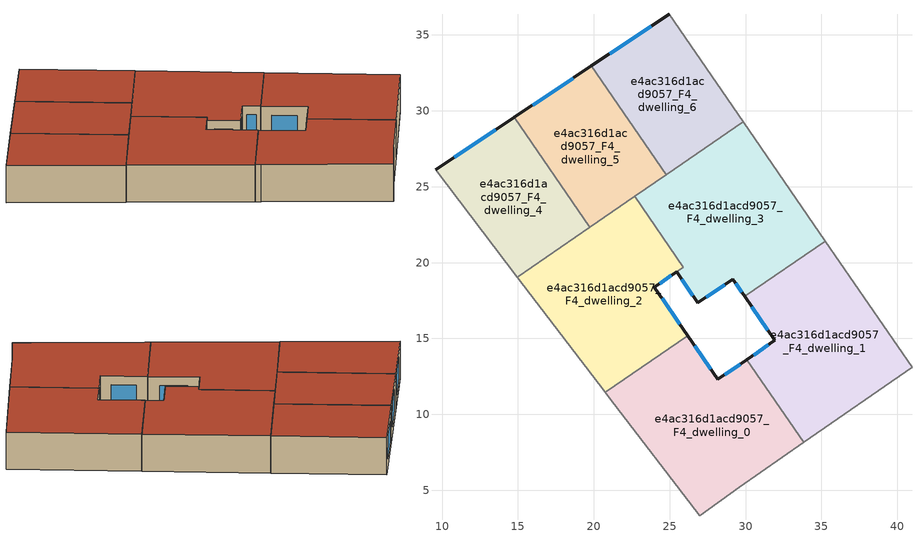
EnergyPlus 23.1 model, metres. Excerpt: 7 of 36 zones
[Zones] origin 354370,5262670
e4ac316d1acd9057_F4_dwelling_0
 floor to e4ac316d1acd9057_F3_dwelling_0 (EU_floor_Construction): 30.09,13.61 33.84,8.16 29.57,5.2 26.99,3.32 21.02,11.08 20.75,11.44 26.19,15.19 28.18,12.3 z12
 wall outside (EU_wall_Construction): 30.09,13.61 28.18,12.3 26.19,15.19 z12:15
 wall to e4ac316d1acd9057_F4_dwelling_1 (EU_wall_Construction): 33.84,8.16 30.09,13.61 z12:15
 wall adiabatic (EU_wall_Construction): 20.75,11.44 21.02,11.08 26.99,3.32 29.57,5.2 33.84,8.16 z12:15
 wall to e4ac316d1acd9057_F4_dwelling_2 (EU_wall_Construction): 26.19,15.19 20.75,11.44 z12:15
 window (EU_Window_Construction): 27.72,12.98 26.66,14.51 / 29.64,13.3 28.63,12.61 z12.7:14.3
 roof outside (EU_roof_Construction): 29.57,5.2 33.84,8.16 30.09,13.61 28.18,12.3 26.19,15.19 20.75,11.44 21.02,11.08 26.99,3.32 z15
e4ac316d1acd9057_F4_dwelling_1
 floor to e4ac316d1acd9057_F3_dwelling_1 (EU_floor_Construction): 35.26,21.42 40.97,13.12 33.84,8.16 30.09,13.61 31.94,14.88 29.95,17.77 z12
 wall outside (EU_wall_Construction): 29.95,17.77 31.94,14.88 30.09,13.61 z12:15
 wall adiabatic (EU_wall_Construction): 33.84,8.16 40.97,13.12 35.26,21.42 z12:15
 wall to e4ac316d1acd9057_F4_dwelling_3 (EU_wall_Construction): 35.26,21.42 29.95,17.77 z12:15
 window (EU_Window_Construction): 31.51,14.58 30.52,13.91 / 30.41,17.09 31.47,15.56 z12.7:14.3
 roof outside (EU_roof_Construction): 40.97,13.12 35.26,21.42 29.95,17.77 31.94,14.88 30.09,13.61 33.84,8.16 z15
e4ac316d1acd9057_F4_dwelling_2
 floor to e4ac316d1acd9057_F3_dwelling_2 (EU_floor_Construction): 22.69,24.37 25.9,19.7 23.99,18.39 26.19,15.19 20.75,11.44 14.95,19.05 z12
 wall outside (EU_wall_Construction): 26.19,15.19 23.99,18.39 z12:15
 wall adiabatic (EU_wall_Construction): 14.95,19.05 20.75,11.44 z12:15
 wall to e4ac316d1acd9057_F4_dwelling_3 (EU_wall_Construction): 23.99,18.39 25.9,19.7 22.69,24.37 z12:15
 wall to e4ac316d1acd9057_F4_dwelling_4 (EU_wall_Construction): 19.74,22.35 14.95,19.05 z12:15
 wall to e4ac316d1acd9057_F4_dwelling_5 (EU_wall_Construction): 22.69,24.37 19.74,22.35 z12:15
 window (EU_Window_Construction): 25.68,15.94 24.51,17.64 z12.7:14.3
 roof outside (EU_roof_Construction): 26.19,15.19 23.99,18.39 25.9,19.7 22.69,24.37 14.95,19.05 20.75,11.44 z15
e4ac316d1acd9057_F4_dwelling_3
 floor to e4ac316d1acd9057_F3_dwelling_3 (EU_floor_Construction): 29.84,29.29 35.26,21.42 29.95,17.77 29.16,18.91 26.86,17.34 25.45,19.39 23.99,18.39 23.98,18.39 25.9,19.7 22.69,24.37 z12
 wall outside (EU_wall_Construction): 23.99,18.39 25.45,19.39 26.86,17.34 29.16,18.91 29.95,17.77 z12:15; 23.98,18.39,15 23.98,18.39,12 23.99,18.39,15
 wall adiabatic (EU_wall_Construction): 35.26,21.42 29.84,29.29 z12:15
 wall to e4ac316d1acd9057_F4_dwelling_6 (EU_wall_Construction): 29.84,29.29 24.77,25.8 z12:15
 wall to e4ac316d1acd9057_F4_dwelling_5 (EU_wall_Construction): 24.77,25.8 22.69,24.37 z12:15
 window (EU_Window_Construction): 29.35,18.64 29.76,18.04 / 27.4,17.71 28.62,18.54 / 25.78,18.91 26.53,17.82 / 24.33,18.62 25.11,19.15 z12.7:14.3
 roof outside (EU_roof_Construction): 35.26,21.42 29.84,29.29 22.69,24.37 25.9,19.7 23.98,18.39 23.99,18.39 25.45,19.39 26.86,17.34 29.16,18.91 29.95,17.77 z15
e4ac316d1acd9057_F4_dwelling_4
 floor to e4ac316d1acd9057_F3_dwelling_4 (EU_floor_Construction): 14.77,29.58 19.74,22.35 14.95,19.05 9.57,26.12 z12
 wall outside (EU_wall_Construction): 14.77,29.58 9.57,26.12 z12:15
 wall adiabatic (EU_wall_Construction): 9.57,26.12 14.95,19.05 z12:15
 wall to e4ac316d1acd9057_F4_dwelling_5 (EU_wall_Construction): 19.74,22.35 14.77,29.58 z12:15
 window (EU_Window_Construction): 13.55,28.77 10.79,26.93 z12.7:14.3
 roof outside (EU_roof_Construction): 19.74,22.35 14.77,29.58 9.57,26.12 14.95,19.05 z15
e4ac316d1acd9057_F4_dwelling_5
 floor to e4ac316d1acd9057_F3_dwelling_5 (EU_floor_Construction): 19.84,32.96 24.77,25.8 19.74,22.35 14.77,29.58 z12
 wall outside (EU_wall_Construction): 19.84,32.96 14.77,29.58 z12:15
 wall to e4ac316d1acd9057_F4_dwelling_6 (EU_wall_Construction): 24.77,25.8 19.84,32.96 z12:15
 window (EU_Window_Construction): 18.65,32.16 15.96,30.37 z12.7:14.3
 roof outside (EU_roof_Construction): 24.77,25.8 19.84,32.96 14.77,29.58 19.74,22.35 z15
e4ac316d1acd9057_F4_dwelling_6
 floor to e4ac316d1acd9057_F3_dwelling_6 (EU_floor_Construction): 24.98,36.37 29.84,29.29 24.77,25.8 19.84,32.96 z12
 wall outside (EU_wall_Construction): 24.98,36.37 19.84,32.96 z12:15
 wall adiabatic (EU_wall_Construction): 29.84,29.29 24.98,36.37 z12:15
 window (EU_Window_Construction): 23.77,35.57 21.05,33.76 z12.7:14.3
 roof outside (EU_roof_Construction): 29.84,29.29 24.98,36.37 19.84,32.96 24.77,25.8 z15
[Building]
EU S2 Campaign: North Axis=0; Terrain=City; Solar Distribution=FullExterior
[Site:Location]
Budapest.Ferenc.Liszt.Intl.AP: Latitude=47.437; Longitude=19.256; Time Zone=1; Elevation=185
[SizingPeriod:WeatherFileDays]
AnnualSizingPeriod: Begin Month=1; Begin Day of Month=1; End Month=12; End Day of Month=31; Day of Week for Start Day=Monday; Use Weather File Daylight Saving Period=No; Use Weather File Rain and Snow Indicators=No
[MATERIAL]
EU_InternalMass_Material: Roughness=MediumRough; Thickness=0.1; Conductivity=1; Density=1800; Specific Heat=900; Thermal Absorptance=0.9; Solar Absorptance=0.7; Visible Absorptance=0.7
[MATERIAL:NOMASS] Roughness=MediumRough; Thermal Absorptance=0.9; Solar Absorptance=0.7; Visible Absorptance=0.7
Name | Thermal Resistance
EU_wall_NoMass | 0.832559
EU_roof_NoMass | 1.39638
EU_floor_NoMass | 0.872794
[WINDOWMATERIAL:SIMPLEGLAZINGSYSTEM]
EU_Window_SimpleGlazing: UFactor=2.79869; Solar Heat Gain Coefficient=0.75; Visible Transmittance=0.75
[CONSTRUCTION]
EU_wall_Construction: EU_wall_NoMass
EU_roof_Construction: EU_roof_NoMass
EU_floor_Construction: EU_floor_NoMass
EU_Window_Construction: EU_Window_SimpleGlazing
EU_InternalMass_Construction: EU_InternalMass_Material
[ZONE] Type=1; Multiplier=1; Ceiling Height=autocalculate; Floor Area=autocalculate; Part of Total Floor Area=Yes
Name | Volume
e4ac316d1acd9057_F4_dwelling_0 | 239.521
e4ac316d1acd9057_F4_dwelling_1 | 239.51
e4ac316d1acd9057_F4_dwelling_2 | 235.386
e4ac316d1acd9057_F4_dwelling_3 | 243.632
e4ac316d1acd9057_F4_dwelling_4 | 159.683
e4ac316d1acd9057_F4_dwelling_5 | 159.685
e4ac316d1acd9057_F4_dwelling_6 | 159.673
[INTERNALMASS] Construction=EU_InternalMass_Construction
Name | Zone or ZoneList | Surface Area
e4ac316d1acd9057_F4_dwelling_0_EU_InternalMass | e4ac316d1acd9057_F4_dwelling_0 | 79.8405
e4ac316d1acd9057_F4_dwelling_1_EU_InternalMass | e4ac316d1acd9057_F4_dwelling_1 | 79.8368
e4ac316d1acd9057_F4_dwelling_2_EU_InternalMass | e4ac316d1acd9057_F4_dwelling_2 | 78.4524
e4ac316d1acd9057_F4_dwelling_3_EU_InternalMass | e4ac316d1acd9057_F4_dwelling_3 | 81.2053
e4ac316d1acd9057_F4_dwelling_4_EU_InternalMass | e4ac316d1acd9057_F4_dwelling_4 | 53.2275
e4ac316d1acd9057_F4_dwelling_5_EU_InternalMass | e4ac316d1acd9057_F4_dwelling_5 | 53.2284
e4ac316d1acd9057_F4_dwelling_6_EU_InternalMass | e4ac316d1acd9057_F4_dwelling_6 | 53.2243
[OTHEREQUIPMENT] Fuel Type=Electricity; Design Level Calculation Method=Watts/Area; Power per Zone Floor Area=1; Fraction Latent=0; Fraction Radiant=0; Fraction Lost=0; Carbon Dioxide Generation Rate=0; EndUse Subcategory=EU_Step8_InternalGains
Name | Zone or ZoneList or Space or SpaceList | Schedule
EU_Step8_InternalGain_e4ac316d1acd9057_F4_dwelling_0_f000 | e4ac316d1acd9057_F4_dwelling_0 | EU_Step8_GainSchedule_e4ac316d1acd9057_F4_dwelling_0_f000
EU_Step8_InternalGain_e4ac316d1acd9057_F4_dwelling_1_f000 | e4ac316d1acd9057_F4_dwelling_1 | EU_Step8_GainSchedule_e4ac316d1acd9057_F4_dwelling_1_f000
EU_Step8_InternalGain_e4ac316d1acd9057_F4_dwelling_2_f000 | e4ac316d1acd9057_F4_dwelling_2 | EU_Step8_GainSchedule_e4ac316d1acd9057_F4_dwelling_2_f000
EU_Step8_InternalGain_e4ac316d1acd9057_F4_dwelling_3_f000 | e4ac316d1acd9057_F4_dwelling_3 | EU_Step8_GainSchedule_e4ac316d1acd9057_F4_dwelling_3_f000
EU_Step8_InternalGain_e4ac316d1acd9057_F4_dwelling_4_f000 | e4ac316d1acd9057_F4_dwelling_4 | EU_Step8_GainSchedule_e4ac316d1acd9057_F4_dwelling_4_f000
EU_Step8_InternalGain_e4ac316d1acd9057_F4_dwelling_5_f000 | e4ac316d1acd9057_F4_dwelling_5 | EU_Step8_GainSchedule_e4ac316d1acd9057_F4_dwelling_5_f000
EU_Step8_InternalGain_e4ac316d1acd9057_F4_dwelling_6_f000 | e4ac316d1acd9057_F4_dwelling_6 | EU_Step8_GainSchedule_e4ac316d1acd9057_F4_dwelling_6_f000
[ZONEVENTILATION:DESIGNFLOWRATE] Schedule=EU_AlwaysOn; Design Flow Rate Calculation Method=AirChanges/Hour; Air Changes per Hour=0.475469; Ventilation Type=Natural; Fan Pressure Rise=0; Fan Total Efficiency=1; Constant Term Coefficient=1; Temperature Term Coefficient=0; Velocity Term Coefficient=0; Velocity Squared Term Coefficient=0; Minimum Indoor Temperature=-100; Maximum Indoor Temperature=100; Delta Temperature=-100; Minimum Outdoor Temperature=-100; Maximum Outdoor Temperature=100; Maximum Wind Speed=40
Name | Zone or ZoneList or Space or SpaceList
EU_ConstantAir_e4ac316d1acd9057_F4_dwelling_0 | e4ac316d1acd9057_F4_dwelling_0
EU_ConstantAir_e4ac316d1acd9057_F4_dwelling_1 | e4ac316d1acd9057_F4_dwelling_1
EU_ConstantAir_e4ac316d1acd9057_F4_dwelling_2 | e4ac316d1acd9057_F4_dwelling_2
EU_ConstantAir_e4ac316d1acd9057_F4_dwelling_3 | e4ac316d1acd9057_F4_dwelling_3
EU_ConstantAir_e4ac316d1acd9057_F4_dwelling_4 | e4ac316d1acd9057_F4_dwelling_4
EU_ConstantAir_e4ac316d1acd9057_F4_dwelling_5 | e4ac316d1acd9057_F4_dwelling_5
EU_ConstantAir_e4ac316d1acd9057_F4_dwelling_6 | e4ac316d1acd9057_F4_dwelling_6
[HVACTEMPLATE:THERMOSTAT] Constant Heating Setpoint=20; Constant Cooling Setpoint=50
EU_HeatOnly_e4ac316d1acd9057_F1_dwelling_0; EU_HeatOnly_e4ac316d1acd9057_F1_dwelling_1; EU_HeatOnly_e4ac316d1acd9057_F1_dwelling_2; EU_HeatOnly_e4ac316d1acd9057_F1_dwelling_3; EU_HeatOnly_e4ac316d1acd9057_F1_dwelling_4; EU_HeatOnly_e4ac316d1acd9057_F1_dwelling_5; EU_HeatOnly_e4ac316d1acd9057_F1_dwelling_6; EU_HeatOnly_e4ac316d1acd9057_F2_dwelling_0; EU_HeatOnly_e4ac316d1acd9057_F2_dwelling_1; EU_HeatOnly_e4ac316d1acd9057_F2_dwelling_2; EU_HeatOnly_e4ac316d1acd9057_F2_dwelling_3; EU_HeatOnly_e4ac316d1acd9057_F2_dwelling_4; EU_HeatOnly_e4ac316d1acd9057_F2_dwelling_5; EU_HeatOnly_e4ac316d1acd9057_F2_dwelling_6; EU_HeatOnly_e4ac316d1acd9057_F3_dwelling_0; EU_HeatOnly_e4ac316d1acd9057_F3_dwelling_1; EU_HeatOnly_e4ac316d1acd9057_F3_dwelling_2; EU_HeatOnly_e4ac316d1acd9057_F3_dwelling_3; EU_HeatOnly_e4ac316d1acd9057_F3_dwelling_4; EU_HeatOnly_e4ac316d1acd9057_F3_dwelling_5; EU_HeatOnly_e4ac316d1acd9057_F3_dwelling_6; EU_HeatOnly_e4ac316d1acd9057_F4_dwelling_0; EU_HeatOnly_e4ac316d1acd9057_F4_dwelling_1; EU_HeatOnly_e4ac316d1acd9057_F4_dwelling_2; EU_HeatOnly_e4ac316d1acd9057_F4_dwelling_3; EU_HeatOnly_e4ac316d1acd9057_F4_dwelling_4; EU_HeatOnly_e4ac316d1acd9057_F4_dwelling_5; EU_HeatOnly_e4ac316d1acd9057_F4_dwelling_6
[HVACTEMPLATE:ZONE:IDEALLOADSAIRSYSTEM] System Availability Schedule=EU_AlwaysOn; Maximum Heating Supply Air Temperature=50; Minimum Cooling Supply Air Temperature=13; Maximum Heating Supply Air Humidity Ratio=0.0156; Minimum Cooling Supply Air Humidity Ratio=0.0077; Heating Limit=NoLimit; Cooling Limit=NoLimit; Heating Availability Schedule=EU_AlwaysOn; Cooling Availability Schedule=EU_CoolingOff; Dehumidification Control Type=ConstantSensibleHeatRatio; Cooling Sensible Heat Ratio=0.7; Dehumidification Setpoint=60; Humidification Control Type=None; Humidification Setpoint=30; Outdoor Air Method=None; Outdoor Air Flow Rate per Person=0.00944; Outdoor Air Flow Rate per Zone Floor Area=0; Outdoor Air Flow Rate per Zone=0; Demand Controlled Ventilation Type=None; Outdoor Air Economizer Type=NoEconomizer; Heat Recovery Type=None; Sensible Heat Recovery Effectiveness=0.7; Latent Heat Recovery Effectiveness=0.65
Name | Template Thermostat
e4ac316d1acd9057_F4_dwelling_0 | EU_HeatOnly_e4ac316d1acd9057_F4_dwelling_0
e4ac316d1acd9057_F4_dwelling_1 | EU_HeatOnly_e4ac316d1acd9057_F4_dwelling_1
e4ac316d1acd9057_F4_dwelling_2 | EU_HeatOnly_e4ac316d1acd9057_F4_dwelling_2
e4ac316d1acd9057_F4_dwelling_3 | EU_HeatOnly_e4ac316d1acd9057_F4_dwelling_3
e4ac316d1acd9057_F4_dwelling_4 | EU_HeatOnly_e4ac316d1acd9057_F4_dwelling_4
e4ac316d1acd9057_F4_dwelling_5 | EU_HeatOnly_e4ac316d1acd9057_F4_dwelling_5
e4ac316d1acd9057_F4_dwelling_6 | EU_HeatOnly_e4ac316d1acd9057_F4_dwelling_6
[SIZING:ZONE] Zone Cooling Design Supply Air Temperature Input Method=SupplyAirTemperature; Zone Cooling Design Supply Air Temperature=13; Zone Heating Design Supply Air Temperature Input Method=SupplyAirTemperature; Zone Heating Design Supply Air Temperature=50; Zone Cooling Design Supply Air Humidity Ratio=0.008; Zone Heating Design Supply Air Humidity Ratio=0.008; Cooling Design Air Flow Method=DesignDay; Cooling Design Air Flow Rate=0; Cooling Minimum Air Flow per Zone Floor Area=0.000762; Cooling Minimum Air Flow=0; Cooling Minimum Air Flow Fraction=0.2; Heating Design Air Flow Method=DesignDay; Heating Design Air Flow Rate=0; Heating Maximum Air Flow per Zone Floor Area=0.002032; Heating Maximum Air Flow=0.141576; Heating Maximum Air Flow Fraction=0.3; Account for Dedicated Outdoor Air System=No; Dedicated Outdoor Air System Control Strategy=NeutralSupplyAir; Dedicated Outdoor Air Low Setpoint Temperature for Design=autosize; Dedicated Outdoor Air High Setpoint Temperature for Design=autosize; Zone Load Sizing Method=Sensible Load Only No Latent Load; Zone Latent Cooling Design Supply Air Humidity Ratio Input Method=HumidityRatioDifference; Zone Cooling Design Supply Air Humidity Ratio Difference=0.005; Zone Latent Heating Design Supply Air Humidity Ratio Input Method=HumidityRatioDifference; Zone Humidification Design Supply Air Humidity Ratio Difference=0.005
e4ac316d1acd9057_F4_dwelling_0; e4ac316d1acd9057_F4_dwelling_1; e4ac316d1acd9057_F4_dwelling_2; e4ac316d1acd9057_F4_dwelling_3; e4ac316d1acd9057_F4_dwelling_4; e4ac316d1acd9057_F4_dwelling_5; e4ac316d1acd9057_F4_dwelling_6
[SCHEDULE:CONSTANT]
Name | Hourly Value
EU_AlwaysOn | 1
EU_CoolingOff | 0
[SCHEDULE:FILE] Column Number=1; Rows to Skip at Top=0; Number of Hours of Data=8760; Column Separator=Comma; Interpolate to Timestep=No; Minutes per Item=60; Adjust Schedule for Daylight Savings=Yes
Name | File
EU_Step8_GainSchedule_e4ac316d1acd9057_F4_dwelling_0_f000 | ../../schedules/e4ac316d1acd9057/e4ac316d1acd9057_F4_dwelling_0_f000_gain.csv
EU_Step8_GainSchedule_e4ac316d1acd9057_F4_dwelling_1_f000 | ../../schedules/e4ac316d1acd9057/e4ac316d1acd9057_F4_dwelling_1_f000_gain.csv
EU_Step8_GainSchedule_e4ac316d1acd9057_F4_dwelling_2_f000 | ../../schedules/e4ac316d1acd9057/e4ac316d1acd9057_F4_dwelling_2_f000_gain.csv
EU_Step8_GainSchedule_e4ac316d1acd9057_F4_dwelling_3_f000 | ../../schedules/e4ac316d1acd9057/e4ac316d1acd9057_F4_dwelling_3_f000_gain.csv
EU_Step8_GainSchedule_e4ac316d1acd9057_F4_dwelling_4_f000 | ../../schedules/e4ac316d1acd9057/e4ac316d1acd9057_F4_dwelling_4_f000_gain.csv
EU_Step8_GainSchedule_e4ac316d1acd9057_F4_dwelling_5_f000 | ../../schedules/e4ac316d1acd9057/e4ac316d1acd9057_F4_dwelling_5_f000_gain.csv
EU_Step8_GainSchedule_e4ac316d1acd9057_F4_dwelling_6_f000 | ../../schedules/e4ac316d1acd9057/e4ac316d1acd9057_F4_dwelling_6_f000_gain.csv
